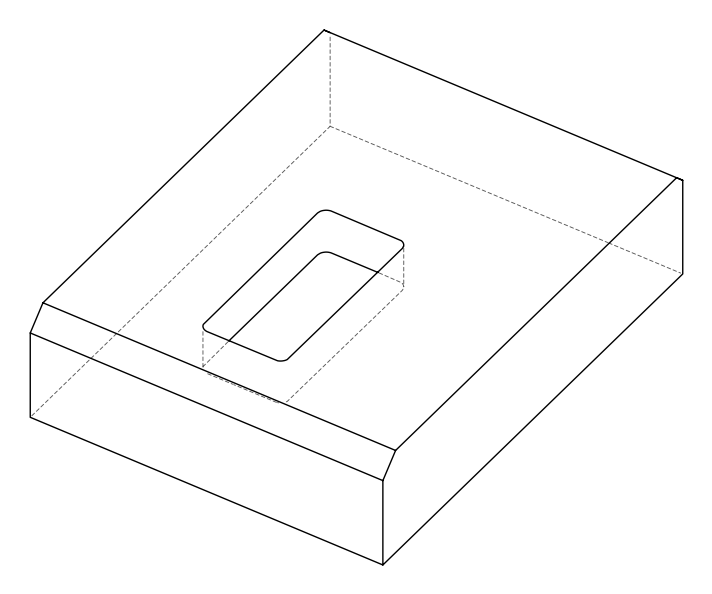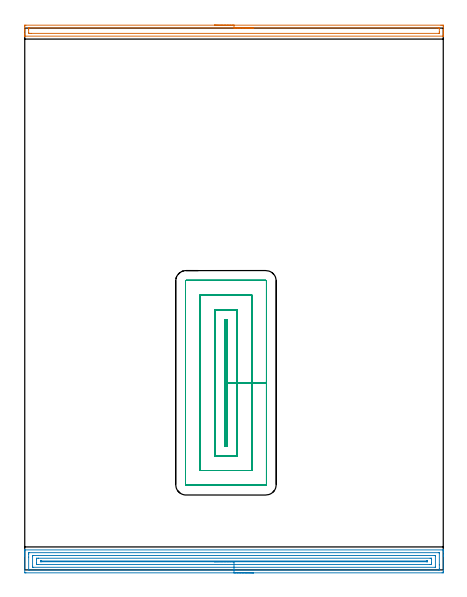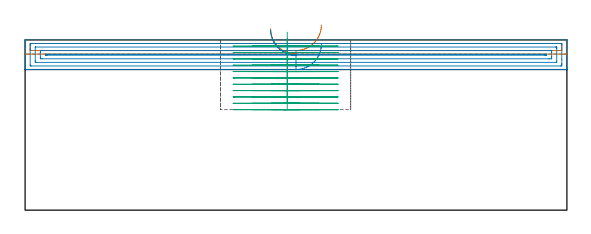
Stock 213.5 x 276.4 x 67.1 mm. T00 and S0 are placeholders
(PLAN: 3 operations, 1 tool changes, 31.9 min)
(1 AREA_MILL | FG_CHAMFER_SURFACE | UGT0205_001 | 3.61 min | 3353 mm3)
(2 AREA_MILL_1 | FG_CHAMFER_SURFACE_1 | UGT0205_001 | 8.72 min | 14609 mm3)
(3 MILL_RECTANGULAR_POCKET | POCKET_RECTANGULAR_STRAIGHT | NXT0201_013 | Follow Part, ap 2.5, ae 75% | 19.6 min | 160884 mm3)
(TOOL UGT0205_001 | Chamfer Mill 20 x 3 x 45 deg. | D20 FL50 Z2)
(TOOL NXT0201_013 | ENDMILL 10mm | D10 FL30 Z4)
(OP 1 AREA_MILL)
G17 G21 G94 G90
T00 M6
G54
G17 G0 G90 X96.75 Y277.9 S1061 M3
G43 Z77.1 H0
Z71.5
G94 G1 X96.788 Z70.628 F250.
X96.902 Z69.763
X97.091 Z68.912
X97.353 Z68.08
X97.687 Z67.274
X98.09 Z66.5
X98.558 Z65.764
X99.09 Z65.072
X99.679 Z64.429
X100.322 Z63.84
X101.014 Z63.308
X101.75 Z62.84
X102.524 Z62.437
X103.33 Z62.103
X104.162 Z61.841
X105.013 Z61.652
X105.878 Z61.538
X106.75 Z61.5
X212.325
X212.901 Y277.899 Z61.501
X213.469 Y277.893 Z61.503
X213.493 Y277.891 Z61.505
X213.5 Y277.326 Z62.07
Y275.545 Z63.849
Y274.961 Z64.436
Y274.655 Z64.741
Y274.071 Z65.325
Y273.765 Z65.63
Y273.152 Z66.247
Y272.695 Z66.704
X213.493 Y272.342 Z67.049
X213.49 Y272.303 Z67.088
X213.347 Y272.3 Z67.1
X0.153
X0.01 Y272.303 Z67.088
X0.007 Y272.342 Z67.049
X0. Y272.695 Z66.704
Y273.152 Z66.247
Y273.765 Z65.63
Y274.961 Z64.436
Y275.545 Z63.849
Y277.034 Z62.362
X0.002 Y277.326 Z62.07
X0.007 Y277.891 Z61.505
X0.031 Y277.893 Z61.503
X0.599 Y277.9 Z61.5
X106.75
Y276.486 Z62.914
X210.224
X211.07 Y276.482 Z62.918
X211.116 Y276.479 Z62.921
X211.49 Y276.435 Z62.965
X211.497 Y276.056 Z63.344
X211.5 Y274.655 Z64.745
X211.499 Y274.273 Z65.127
X211.492 Y273.765 Z65.635
X211.49 Y273.724 Z65.676
X211.318 Y273.718 Z65.682
X211.218 Y273.715 Z65.685
X3.275 Y273.714 Z65.686
X2.43 Y273.718 Z65.682
X2.383 Y273.721 Z65.679
X2.01 Y273.765 Z65.635
X2.003 Y274.144 Z65.256
X2. Y275.545 Z63.855
X2.001 Y275.927 Z63.473
X2.008 Y276.435 Z62.965
X2.01 Y276.476 Z62.924
X2.181 Y276.482 Z62.918
X2.282 Y276.485 Z62.915
X106.75 Y276.486 Z62.914
X107.622 Z62.952
X108.486 Z63.066
X109.338 Z63.255
X110.17 Z63.517
X110.976 Z63.851
X111.75 Z64.254
X112.486 Z64.723
X113.178 Z65.254
X113.821 Z65.843
X114.41 Z66.486
X114.941 Z67.178
X115.41 Z67.914
X115.813 Z68.688
X116.147 Z69.494
X116.409 Z70.326
X116.598 Z71.178
X116.712 Z72.043
X116.75 Z72.914
G0 Z77.1
M5
M2
(OP 2 AREA_MILL_1)
G17 G21 G94 G90
T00 M6
G54
G17 G0 G90 X116.75 Y-1.5 S1061 M3
G43 Z77.1 H0
Z65.4
G94 G1 X116.712 Z64.528 F250.
X116.598 Z63.664
X116.409 Z62.812
X116.147 Z61.98
X115.813 Z61.174
X115.41 Z60.4
X114.942 Z59.664
X114.41 Z58.972
X113.821 Z58.329
X113.178 Z57.74
X112.486 Z57.208
X111.75 Z56.74
X110.976 Z56.337
X110.17 Z56.003
X109.338 Z55.741
X108.486 Z55.552
X107.622 Z55.438
X106.75 Z55.4
X0.599
X0.235 Y-1.496 Z55.402
X0.01 Y-1.492 Z55.406
X0. Y-1.263 Z55.635
Y7.011 Z63.905
Y7.593 Z64.49
Y7.898 Z64.794
Y8.48 Z65.376
Y8.785 Z65.68
Y9.395 Z66.294
Y9.672 Z66.571
Y9.837 Z66.736
X0.007 Y10.172 Z67.063
X0.01 Y10.197 Z67.088
X0.153 Y10.2 Z67.1
X213.347
X213.49 Y10.197 Z67.088
X213.493 Y10.172 Z67.063
X213.5 Y9.837 Z66.736
Y9.395 Z66.294
Y8.785 Z65.68
Y7.593 Z64.49
Y7.011 Z63.905
Y-0.681 Z56.216
X213.498 Y-0.972 Z55.925
X213.492 Y-1.492 Z55.406
X213.426 Y-1.494 Z55.403
X212.901 Y-1.5 Z55.4
X106.75
Y-0.086 Z56.814
X2.385
X2.01 Y-0.085 Z56.815
X2.001 Y0.295 Z57.195
X2. Y6.505 Z63.405
Y7.898 Z64.798
X2.001 Y8.278 Z65.178
X2.01 Y8.785 Z65.685
X2.382 Y8.786 Z65.686
X211.115
X211.49 Y8.785 Z65.685
X211.499 Y8.405 Z65.305
X211.5 Y2.576 Z59.476
Y0.802 Z57.702
X211.499 Y0.422 Z57.322
X211.49 Y-0.085 Z56.815
X211.118 Y-0.086 Z56.814
X106.75
Y1.328 Z58.228
X4.53 Y1.329 Z58.229
X4.168 Y1.33 Z58.23
X4.047 Y1.332 Z58.232
X4.012 Y1.335 Z58.235
X4.006 Y1.412 Z58.312
X4.002 Y1.523 Z58.423
X4. Y1.689 Z58.589
Y1.856 Z58.756
X4.001 Y7.176 Z64.076
X4.01 Y7.343 Z64.243
X4.017 Y7.366 Z64.266
X4.032 Y7.368 Z64.268
X4.077 Y7.371 Z64.271
X208.97
X209.332 Y7.37 Z64.27
X209.453 Y7.368 Z64.268
X209.488 Y7.365 Z64.265
X209.494 Y7.288 Z64.188
X209.498 Y7.177 Z64.077
X209.5 Y7.011 Z63.911
Y6.844 Z63.744
X209.499 Y1.524 Z58.424
X209.49 Y1.357 Z58.257
X209.483 Y1.334 Z58.234
X209.468 Y1.332 Z58.232
X209.423 Y1.329 Z58.229
X106.75 Y1.328 Z58.228
Y2.743 Z59.643
X6.676
X6.08 Y2.748 Z59.648
X6.016 Y2.749 Z59.649
X6.01 Y2.833 Z59.733
X6.004 Y3.027 Z59.927
X6. Y3.415 Z60.315
Y5.237 Z62.137
X6.006 Y5.656 Z62.556
X6.01 Y5.865 Z62.765
X6.024 Y5.951 Z62.851
X6.123 Y5.953 Z62.853
X6.844 Y5.957 Z62.857
X7.011
X206.824
X207.42 Y5.952 Z62.852
X207.484 Y5.951 Z62.851
X207.49 Y5.867 Z62.767
X207.496 Y5.673 Z62.573
X207.5 Y5.285 Z62.185
Y3.511 Z60.411
Y3.463 Z60.363
X207.495 Y3.044 Z59.944
X207.49 Y2.834 Z59.734
X207.476 Y2.749 Z59.649
X207.377 Y2.747 Z59.647
X206.656 Y2.743 Z59.643
X206.489
X106.75
Y4.157 Z61.057
X8.628
X8.433 Y4.158 Z61.058
X8.046 Y4.164 Z61.064
X8.009 Y4.166 Z61.066
X8.006 Y4.176 Z61.076
X8.002 Y4.206 Z61.106
X8.001 Y4.261 Z61.161
X8.003 Y4.35 Z61.25
X8.01 Y4.505 Z61.405
X8.015 Y4.536 Z61.436
X8.11 Y4.539 Z61.439
X8.239 Y4.542 Z61.442
X8.434 Y4.543 Z61.443
X8.628
X204.872
X205.067 Y4.542 Z61.442
X205.454 Y4.536 Z61.436
X205.491 Y4.534 Z61.434
X205.494 Y4.524 Z61.424
X205.498 Y4.494 Z61.394
X205.499 Y4.439 Z61.339
X205.497 Y4.35 Z61.25
X205.49 Y4.195 Z61.095
X205.485 Y4.164 Z61.064
X205.39 Y4.161 Z61.061
X205.261 Y4.158 Z61.058
X205.066 Y4.157 Z61.057
X204.872
X106.75
X105.878 Z61.095
X105.014 Z61.209
X104.162 Z61.398
X103.33 Z61.66
X102.524 Z61.994
X101.75 Z62.397
X101.014 Z62.865
X100.322 Z63.396
X99.679 Z63.986
X99.09 Z64.629
X98.558 Z65.321
X98.09 Z66.057
X97.687 Z66.831
X97.353 Z67.637
X97.091 Z68.469
X96.902 Z69.32
X96.788 Z70.185
X96.75 Z71.057
G0 Z77.1
M5
M2
(OP 3 MILL_RECTANGULAR_POCKET)
G17 G21 G94 G90
T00 M6
G54
G17 G0 G90 X103.3 Y74.924 S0 M3
G43 Z77.1 H0
Z70.1
G94 G1 Y95.45 Z64.6 F250.
Y127.7 F500.
X102.
Y63.2
X103.3
Y95.45
X108.3
Y132.7
X97.
Y58.2
X108.3
Y95.45
X115.8
Y140.2
X89.5
Y50.7
X115.8
Y95.45
X123.3
Y147.3
G3 X122.9 Y147.7 R0.4
G1 X82.4
G3 X82. Y147.3 R0.4
G1 Y43.6
G3 X82.4 Y43.2 R0.4
G1 X122.9
G3 X123.3 Y43.6 R0.4
G1 Y95.45
Y96.45
G0 X103.3 Y74.924 Z67.6
G1 Y95.45 Z62.1 F250.
Y127.7 F500.
X102.
Y63.2
X103.3
Y95.45
X108.3
Y132.7
X97.
Y58.2
X108.3
Y95.45
X115.8
Y140.2
X89.5
Y50.7
X115.8
Y95.45
X123.3
Y147.3
G3 X122.9 Y147.7 R0.4
G1 X82.4
G3 X82. Y147.3 R0.4
G1 Y43.6
G3 X82.4 Y43.2 R0.4
G1 X122.9
G3 X123.3 Y43.6 R0.4
G1 Y95.45
Y96.45
G0 X103.3 Y74.924 Z65.1
G1 Y95.45 Z59.6 F250.
Y127.7 F500.
X102.
Y63.2
X103.3
Y95.45
X108.3
Y132.7
X97.
Y58.2
X108.3
Y95.45
X115.8
Y140.2
X89.5
Y50.7
X115.8
Y95.45
X123.3
Y147.3
G3 X122.9 Y147.7 R0.4
G1 X82.4
G3 X82. Y147.3 R0.4
G1 Y43.6
G3 X82.4 Y43.2 R0.4
G1 X122.9
G3 X123.3 Y43.6 R0.4
G1 Y95.45
Y96.45
G0 X103.3 Y74.924 Z62.6
G1 Y95.45 Z57.1 F250.
Y127.7 F500.
X102.
Y63.2
X103.3
Y95.45
X108.3
Y132.7
X97.
Y58.2
X108.3
Y95.45
X115.8
Y140.2
X89.5
Y50.7
X115.8
Y95.45
X123.3
Y147.3
G3 X122.9 Y147.7 R0.4
G1 X82.4
G3 X82. Y147.3 R0.4
G1 Y43.6
G3 X82.4 Y43.2 R0.4
G1 X122.9
G3 X123.3 Y43.6 R0.4
G1 Y95.45
Y96.45
G0 X103.3 Y74.924 Z60.1
G1 Y95.45 Z54.6 F250.
Y127.7 F500.
X102.
Y63.2
X103.3
Y95.45
X108.3
Y132.7
X97.
Y58.2
X108.3
Y95.45
X115.8
Y140.2
X89.5
Y50.7
X115.8
Y95.45
X123.3
Y147.3
G3 X122.9 Y147.7 R0.4
G1 X82.4
G3 X82. Y147.3 R0.4
G1 Y43.6
G3 X82.4 Y43.2 R0.4
G1 X122.9
G3 X123.3 Y43.6 R0.4
G1 Y95.45
Y96.45
G0 X103.3 Y74.924 Z57.6
G1 Y95.45 Z52.1 F250.
Y127.7 F500.
X102.
Y63.2
X103.3
Y95.45
X108.3
Y132.7
X97.
Y58.2
X108.3
Y95.45
X115.8
Y140.2
X89.5
Y50.7
X115.8
Y95.45
X123.3
Y147.3
G3 X122.9 Y147.7 R0.4
G1 X82.4
G3 X82. Y147.3 R0.4
G1 Y43.6
G3 X82.4 Y43.2 R0.4
G1 X122.9
G3 X123.3 Y43.6 R0.4
G1 Y95.45
Y96.45
G0 X103.3 Y74.924 Z55.1
G1 Y95.45 Z49.6 F250.
Y127.7 F500.
X102.
Y63.2
X103.3
Y95.45
X108.3
Y132.7
X97.
Y58.2
X108.3
Y95.45
X115.8
Y140.2
X89.5
Y50.7
X115.8
Y95.45
X123.3
Y147.3
G3 X122.9 Y147.7 R0.4
G1 X82.4
G3 X82. Y147.3 R0.4
G1 Y43.6
G3 X82.4 Y43.2 R0.4
G1 X122.9
G3 X123.3 Y43.6 R0.4
G1 Y95.45
Y96.45
G0 X103.3 Y74.924 Z52.6
G1 Y95.45 Z47.1 F250.
Y127.7 F500.
X102.
Y63.2
X103.3
Y95.45
X108.3
Y132.7
X97.
Y58.2
X108.3
Y95.45
X115.8
Y140.2
X89.5
Y50.7
X115.8
Y95.45
X123.3
Y147.3
G3 X122.9 Y147.7 R0.4
G1 X82.4
G3 X82. Y147.3 R0.4
G1 Y43.6
G3 X82.4 Y43.2 R0.4
G1 X122.9
G3 X123.3 Y43.6 R0.4
G1 Y95.45
Y96.45
G0 X103.3 Y74.924 Z50.1
G1 Y95.45 Z44.6 F250.
Y127.7 F500.
X102.
Y63.2
X103.3
Y95.45
X108.3
Y132.7
X97.
Y58.2
X108.3
Y95.45
X115.8
Y140.2
X89.5
Y50.7
X115.8
Y95.45
X123.3
Y147.3
G3 X122.9 Y147.7 R0.4
G1 X82.4
G3 X82. Y147.3 R0.4
G1 Y43.6
G3 X82.4 Y43.2 R0.4
G1 X122.9
G3 X123.3 Y43.6 R0.4
G1 Y95.45
Y96.45
G0 X103.3 Y74.924 Z47.6
G1 Y95.45 Z42.1 F250.
Y127.7 F500.
X102.
Y63.2
X103.3
Y95.45
X108.3
Y132.7
X97.
Y58.2
X108.3
Y95.45
X115.8
Y140.2
X89.5
Y50.7
X115.8
Y95.45
X123.3
Y147.3
G3 X122.9 Y147.7 R0.4
G1 X82.4
G3 X82. Y147.3 R0.4
G1 Y43.6
G3 X82.4 Y43.2 R0.4
G1 X122.9
G3 X123.3 Y43.6 R0.4
G1 Y95.45
Y96.45
G0 X103.3 Y74.924 Z45.1
G1 Y95.45 Z39.6 F250.
Y127.7 F500.
X102.
Y63.2
X103.3
Y95.45
X108.3
Y132.7
X97.
Y58.2
X108.3
Y95.45
X115.8
Y140.2
X89.5
Y50.7
X115.8
Y95.45
X123.3
Y147.3
G3 X122.9 Y147.7 R0.4
G1 X82.4
G3 X82. Y147.3 R0.4
G1 Y43.6
G3 X82.4 Y43.2 R0.4
G1 X122.9
G3 X123.3 Y43.6 R0.4
G1 Y95.45
Y96.45
G0 Z77.1
M5
M2
